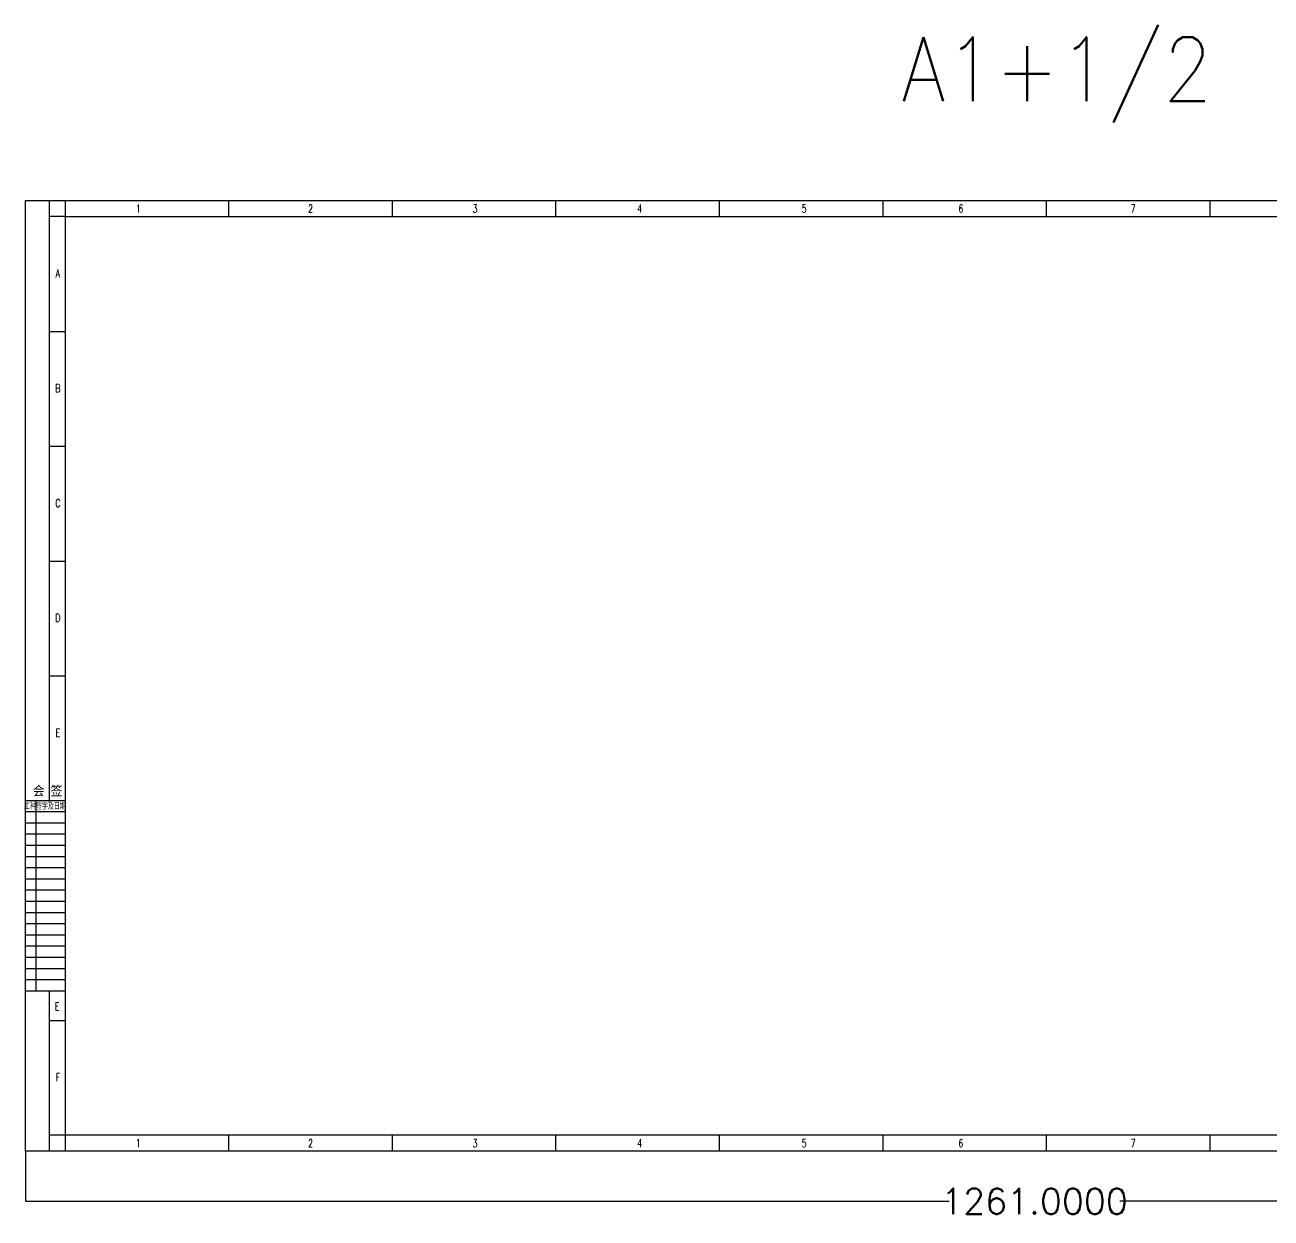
# Model space of a CAD drawing. Header units: inches. Extents: x 4921 to 83210, y 214909 to 252188.
# Drawn here: x 4921 to 43849, y 214909 to 252188 of the extents above; entities that cross this region are included whole.
import ezdxf
from ezdxf.enums import TextEntityAlignment as Align

# ---------------------------------------------------------------- set-up
doc = ezdxf.new("R2010")
doc.units = ezdxf.units.IN
doc.header["$MEASUREMENT"] = 0
doc.layers.add('图框', color=4, linetype='Continuous')
doc.styles.add('HZ', font='txt_____.ttf', dxfattribs={"width": 0.7, "bigfont": 'HZTXT'})
doc.styles.add('ROMAND', font='romand__.ttf', dxfattribs={"width": 0.7, "bigfont": 'OCHINESE.shx'})
doc.styles.get("Standard").update_dxf_attribs({"font": 'txt', "bigfont": 'gbcbig.shx'})
doc.dimstyles.new('Standard-yuanban', dxfattribs={"dimtxt": 800, "dimasz": 0.18, "dimexe": 0.18, "dimexo": 0.0625, "dimgap": 0.09, "dimtad": 0, "dimtih": 1, "dimtoh": 1, "dimdec": 4, "dimlfac": 0.02, "dimzin": 0, "dimdsep": 46, "dimtxsty": 'Standard', "dimcen": 0.09, "dimadec": 0, "dimazin": 0, "dimtfac": 1, "dimtdec": 4, "dimtofl": 0, "dimtmove": 0, "dimatfit": 3, "dimfxl": 1, "dimtolj": 1, "dimtzin": 0, "dimarcsym": 0})

# ---------------------------------------------------------------- blocks, each defined once
blk = doc.blocks.new('*U3')
at = {"layer": '图框'}
blk.add_line((0, -250), (0, 250), dxfattribs=at)
blk = doc.blocks.new('*U4')
at = {"color": 0, "linetype": 'ByBlock', "lineweight": -2, "transparency": 16777216}
for p in [(0, 0), (5108.35, 0), (10216.7, 0), (15325.05, 0), (20433.4, 0), (25541.75, 0), (30650.1, 0), (35758.45, 0), (40866.8, 0), (45975.15, 0), (51083.5, 0), (56191.85, 0)]:
    blk.add_blockref('*U3', p, dxfattribs=at)
blk = doc.blocks.new('*U5')
at = {"layer": '图框'}
blk.add_line((0, -250), (0, 250), dxfattribs=at)
blk = doc.blocks.new('*U6')
at = {"color": 0, "linetype": 'ByBlock', "lineweight": -2, "transparency": 16777216}
for p in [(0, 0), (5108.35, 0), (10216.7, 0), (15325.05, 0), (20433.4, 0), (25541.75, 0), (30650.1, 0), (35758.45, 0), (40866.8, 0), (45975.15, 0), (51083.5, 0), (56191.85, 0)]:
    blk.add_blockref('*U5', p, dxfattribs=at)
blk = doc.blocks.new('会签')
at = {"color": 0}
for p, q in [((3629.69, -1305.73), (3604.69, -1305.73)), ((3611.37, -1424.73), (3611.37, -1305.73)), ((3629.69, -1312.73), (3604.69, -1312.73)), ((3629.69, -1319.73), (3604.69, -1319.73)), ((3629.69, -1326.73), (3604.69, -1326.73)), ((3629.69, -1333.73), (3604.69, -1333.73)), ((3629.69, -1340.73), (3604.69, -1340.73)), ((3629.69, -1347.73), (3604.69, -1347.73)), ((3629.69, -1354.73), (3604.69, -1354.73)), ((3629.69, -1361.73), (3604.69, -1361.73)), ((3629.69, -1368.73), (3604.69, -1368.73)), ((3629.69, -1375.73), (3604.69, -1375.73)), ((3629.69, -1382.73), (3604.69, -1382.73)), ((3629.69, -1389.73), (3604.69, -1389.73)), ((3629.69, -1396.73), (3604.69, -1396.73)), ((3629.69, -1403.73), (3604.69, -1403.73)), ((3629.69, -1410.73), (3604.69, -1410.73)), ((3629.69, -1417.73), (3604.69, -1417.73)), ((3629.69, -1424.73), (3604.69, -1424.73))]:
    blk.add_line(p, q, dxfattribs=at)
for s, height, style, width, p in [('会 签  ', 6, 'HZ', 0.9, (3622.23, -1302.52)), ('工种签字及日期', 3.8, 'ROMAND', 0.7, (3616.9, -1310.89))]:
    blk.add_text(s, height=height, dxfattribs=dict(at, style=style, width=width)).set_placement(p, align=Align.CENTER)
blk = doc.blocks.new('*D7')
at = {"color": 0, "lineweight": -2, "transparency": 16777216}
for p, q in [((4934, 216997), (4934, 215434)), ((67984, 216997), (67984, 215434)), ((4935, 215434), (33793, 215434)), ((67984, 215434), (39126, 215434))]:
    blk.add_line(p, q, dxfattribs=at)
at = {"color": 0, "transparency": 16777216}
for points in [[(4935, 215434), (4935, 215434), (4934, 215434)], [(67984, 215434), (67984, 215434), (67984, 215434)]]:
    blk.add_solid(points, dxfattribs=at)
at = {"layer": 'Defpoints', "color": 0, "transparency": 16777216}
for p in [(4934, 216997), (67984, 216997), (67984, 215434)]:
    blk.add_point(p, dxfattribs=at)
at = {"color": 0, "transparency": 16777216, "insert": (36459, 215434), "char_height": 800, "attachment_point": 5}
blk.add_mtext('\\A1;1261.0000', dxfattribs=at)

msp = doc.modelspace()

# ---------------------------------------------------------------- linework, layer by layer
at = {"layer": '图框'}
for p, q in [((4934.44132, 246697.14592), (67984.44132, 246697.14592)), ((4934.44132, 216997.14592), (4934.44132, 246697.14592)), ((5684.44132, 227928.43809), (5684.44132, 246697.14592)), ((6184.44132, 246197.14592), (5684.44132, 246197.14592)), ((5684.44132, 242609.64592), (6184.44132, 242609.64592)), ((5684.44132, 239022.14592), (6184.44132, 239022.14592)), ((5684.44132, 235434.64592), (6184.44132, 235434.64592)), ((5684.44132, 231847.14592), (6184.44132, 231847.14592)), ((5684.44132, 216997.14592), (5684.44132, 221998.43809)), ((5684.44132, 221084.64592), (6184.44132, 221084.64592)), ((6184.44132, 217497.14592), (5684.44132, 217497.14592)), ((67984.44132, 216997.14592), (4934.44132, 216997.14592))]:
    msp.add_line(p, q, dxfattribs=at)
at = {"layer": '图框', "color": 1}
for p, q in [((6184.44132, 246197.14592), (67484.44132, 246197.14592)), ((6184.44132, 217497.14592), (6184.44132, 246197.14592)), ((67484.44132, 217497.14592), (6184.44132, 217497.14592))]:
    msp.add_line(p, q, dxfattribs=at)

# ---------------------------------------------------------------- block references
at = {"linetype": 'Continuous'}
for name, p in [('*U4', (6184.44132, 246447.14592)), ('*U6', (6184.44132, 217247.14592))]:
    msp.add_blockref(name, p, dxfattribs=at)
at = {"color": 0, "xscale": 50, "yscale": 50, "zscale": 50}
msp.add_blockref('会签', (-175298.57346, 293235.96042), dxfattribs=at)

# ---------------------------------------------------------------- texts
at = {"color": 0, "style": 'HZ', "width": 0.9}
msp.add_text('A1+1/2', height=2000, dxfattribs=at).set_placement((37154.68588, 249806.65421), align=Align.CENTER)
at = {"layer": '图框', "style": 'HZ', "width": 0.7}
for s, p in [('1', (8458.00442, 246325.38754)), ('2', (13843.38468, 246322.14592)), ('3', (18983.57805, 246322.14592)), ('4', (24123.77141, 246322.14592)), ('5', (29263.96477, 246322.14592)), ('6', (34158.97124, 246324.20769)), ('7', (39544.3515, 246322.14592)), ('A', (5950.68907, 244297.44794)), ('B', (5950.68907, 240709.94794)), ('C', (5950.68907, 237122.44794)), ('D', (5950.68907, 233534.94794)), ('E', (5950.68907, 229947.44794)), ('E', (5928.47194, 221395.10388)), ('F', (5950.68907, 219184.94794)), ('1', (8458.00442, 217125.38754)), ('2', (13843.38468, 217122.14592)), ('3', (18983.57805, 217122.14592)), ('4', (24123.77141, 217122.14592)), ('5', (29263.96477, 217122.14592)), ('6', (34158.97124, 217124.20769)), ('7', (39544.3515, 217122.14592))]:
    msp.add_text(s, height=250, dxfattribs=at).set_placement(p, align=Align.CENTER)

# ---------------------------------------------------------------- dimensions: what is measured, and where the dimension line sits
dim = msp.add_linear_dim(base=(67984.44132, 215433.80327), p1=(4934.44132, 216997.14592), p2=(67984.44132, 216997.14592), dimstyle='Standard-yuanban')
dim.commit()
dim.dimension.update_dxf_attribs({"geometry": '*D7', "text_midpoint": (36459.44132, 215433.80327)})

doc.saveas('drawing.dxf')
